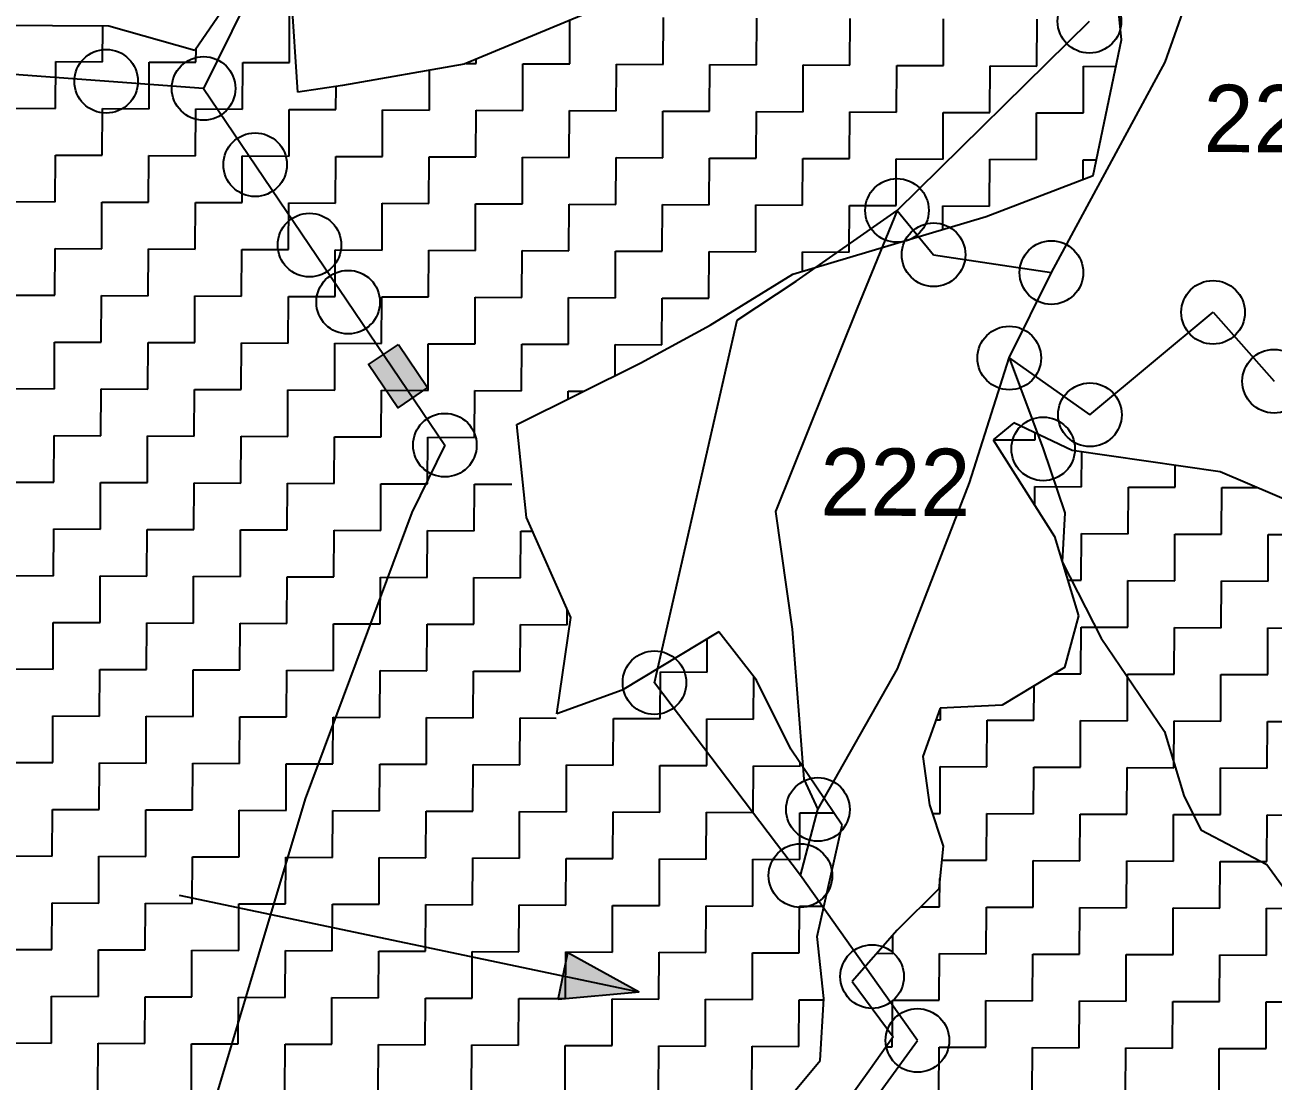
# Model space of a CAD drawing. Header units: metres. Extents: x 281411 to 286097, y 2026212 to 2030446.
# Drawn here: x 283669.4 to 284017.9, y 2028983.5 to 2029278.3 of the extents above; entities that cross this region are included whole.
import ezdxf
from ezdxf.enums import TextEntityAlignment as Align

# ---------------------------------------------------------------- set-up
doc = ezdxf.new("R2010")
doc.units = ezdxf.units.M
for name, color, linetype in [('POLY_HATCH', 12, 'Continuous'), ('POLY_PARCEL', 6, 'Continuous'), ('TEXT_PARCEL', 7, 'Continuous')]:
    doc.layers.add(name, color=color, linetype=linetype)
doc.styles.add('TEXT_MAP', font='')
doc.styles.get('TEXT_MAP').set_extended_font_data('Kruti Dev 050')

msp = doc.modelspace()

# ---------------------------------------------------------------- hatches: boundary and pattern name
msp.add_hatch(color=256).paths.add_polyline_path([(283773.52, 2029171.48), (283781.84, 2029177.11), (283773.7, 2029189.14), (283765.38, 2029183.51)])
h = msp.add_hatch(color=256)
h.paths.add_polyline_path([(283819.64, 2029012.79), (283818.27, 2029006.27), (283840.95, 2029008.31)])
h.paths.add_polyline_path([(283840.95, 2029008.31), (283821.01, 2029019.31), (283819.64, 2029012.79)])

# ---------------------------------------------------------------- linework, layer by layer
msp.add_lwpolyline([(283773.7, 2029189.14), (283781.84, 2029177.11), (283773.52, 2029171.48), (283765.38, 2029183.51)], close=True)
for points in [[(283840.95, 2029008.31), (283712.56, 2029035.29)], [(283818.27, 2029006.27), (283821.01, 2029019.31)], [(283840.95, 2029008.31), (283821.01, 2029019.31)], [(283840.95, 2029008.31), (283818.27, 2029006.27)]]:
    msp.add_lwpolyline(points)
for centre in [(283966.67, 2029279.34), (283692.08, 2029262.59), (283719.29, 2029260.6), (283733.69, 2029239.31), (283912.93, 2029226.55), (283748.86, 2029216.88), (283923.15, 2029214.18), (283956.05, 2029209.19), (283759.65, 2029200.94), (284001.19, 2029198.1), (283944.28, 2029185.35), (284018.23, 2029178.86), (283966.81, 2029169.5), (283786.66, 2029161.02), (283953.75, 2029159.98), (283845.2, 2029094.72), (283890.84, 2029059.33), (283885.96, 2029040.87), (283905.97, 2029012.69), (283918.64, 2028994.85)]:
    msp.add_circle(centre, 8.88)
at = {"layer": 'POLY_HATCH'}
for p, q in [((283975.63, 2029274.12), (283971.95, 2029310.67)), ((283735.2, 2029298.01), (283716.8, 2029271.18)), ((283745.6, 2029259.51), (283743.8, 2029286.44)), ((283828.64, 2029282.55), (283792.02, 2029267.34)), ((283692.78, 2029278.02), (283656.23, 2029278.18)), ((283716.8, 2029271.18), (283692.78, 2029278.02)), ((283967.67, 2029236.28), (283975.63, 2029274.12)), ((283792.02, 2029267.34), (283758.12, 2029261.38)), ((283758.12, 2029261.38), (283745.6, 2029259.51)), ((283937.8, 2029224.88), (283967.67, 2029236.28)), ((283883.86, 2029208.78), (283937.8, 2029224.88)), ((283860.72, 2029194.47), (283883.86, 2029208.78)), ((283841.43, 2029183.98), (283860.72, 2029194.47)), ((283806.73, 2029166.83), (283841.43, 2029183.98)), ((283809.49, 2029140.86), (283806.73, 2029166.83)), ((283945.55, 2029167.26), (283939.76, 2029162.47)), ((283961.87, 2029159.49), (283945.55, 2029167.26)), ((283939.76, 2029162.47), (283956.95, 2029135.48)), ((284003.2, 2029153.54), (283961.87, 2029159.49)), ((284039.68, 2029137.99), (284003.2, 2029153.54)), ((283821.87, 2029112.93), (283809.49, 2029140.86)), ((283956.95, 2029135.48), (283963.59, 2029113.34)), ((283963.59, 2029113.34), (283959.67, 2029098.93)), ((283817.9, 2029086.03), (283821.87, 2029112.93)), ((283863.21, 2029108.89), (283836.21, 2029092.67)), ((283873.73, 2029095.39), (283863.21, 2029108.89)), ((283959.67, 2029098.93), (283942.31, 2029088.44)), ((283836.21, 2029092.67), (283817.9, 2029086.03)), ((283883.27, 2029076.12), (283873.73, 2029095.39)), ((283924.99, 2029087.56), (283920.12, 2029074.12)), ((283942.31, 2029088.44), (283924.99, 2029087.56)), ((283897.6, 2029054.9), (283883.27, 2029076.12)), ((283920.12, 2029074.12), (283921.99, 2029060.65)), ((283921.99, 2029060.65), (283925.78, 2029049.1)), ((283890.64, 2029023.87), (283897.6, 2029054.9)), ((283925.78, 2029049.1), (283924.58, 2029037.17)), ((283924.58, 2029037.17), (283912.99, 2029025.68)), ((283892.48, 2029006.56), (283890.64, 2029023.87)), ((283912.99, 2029025.68), (283900.42, 2029011.32)), ((283900.42, 2029011.32), (283911.89, 2028995.88)), ((283891.44, 2028989.26), (283892.48, 2029006.56)), ((283911.89, 2028995.88), (283905.11, 2028986.3)), ((283882.74, 2028978.73), (283891.44, 2028989.26)), ((283905.11, 2028986.3), (283887.69, 2028962.35))]:
    msp.add_line(p, q, dxfattribs=at)
at = {"layer": 'POLY_HATCH', "linetype": 'Continuous'}
for p, q in [((283743.25, 2029267.79), (283743.31, 2029280.84)), ((283691.07, 2029268.03), (283691.11, 2029278.02)), ((283821.53, 2029267.44), (283821.58, 2029279.62)), ((283847.62, 2029267.32), (283847.68, 2029280.37)), ((283873.71, 2029267.21), (283873.77, 2029280.25)), ((283899.8, 2029267.09), (283899.86, 2029280.13)), ((283925.9, 2029266.97), (283925.96, 2029280.02)), ((283951.99, 2029266.85), (283952.05, 2029279.9)), ((283717.16, 2029267.91), (283717.18, 2029271.73)), ((283677.96, 2029255.04), (283678.02, 2029268.09)), ((283678.02, 2029268.09), (283691.07, 2029268.03)), ((283704.06, 2029254.93), (283704.12, 2029267.97)), ((283704.12, 2029267.97), (283717.16, 2029267.91)), ((283730.15, 2029254.81), (283730.21, 2029267.85)), ((283730.21, 2029267.85), (283743.25, 2029267.79)), ((283792.59, 2029267.57), (283795.44, 2029267.56)), ((283795.44, 2029267.56), (283795.44, 2029268.76)), ((283808.42, 2029254.45), (283808.48, 2029267.5)), ((283808.48, 2029267.5), (283821.53, 2029267.44)), ((283834.52, 2029254.34), (283834.57, 2029267.38)), ((283834.57, 2029267.38), (283847.62, 2029267.32)), ((283860.61, 2029254.22), (283860.67, 2029267.26)), ((283860.67, 2029267.26), (283873.71, 2029267.21)), ((283886.7, 2029254.1), (283886.76, 2029267.15)), ((283886.76, 2029267.15), (283899.8, 2029267.09)), ((283912.79, 2029253.98), (283912.85, 2029267.03)), ((283912.85, 2029267.03), (283925.9, 2029266.97)), ((283938.88, 2029253.87), (283938.94, 2029266.91)), ((283938.94, 2029266.91), (283951.99, 2029266.85)), ((283964.98, 2029253.75), (283965.03, 2029266.79)), ((283965.03, 2029266.79), (283974.08, 2029266.75)), ((283782.33, 2029254.57), (283782.38, 2029265.64)), ((283756.24, 2029254.69), (283756.27, 2029261.05)), ((283664.92, 2029255.1), (283677.96, 2029255.04)), ((283690.95, 2029241.94), (283691.01, 2029254.98)), ((283691.01, 2029254.98), (283704.06, 2029254.93)), ((283717.04, 2029241.82), (283717.1, 2029254.87)), ((283717.1, 2029254.87), (283730.15, 2029254.81)), ((283743.14, 2029241.7), (283743.19, 2029254.75)), ((283743.19, 2029254.75), (283756.24, 2029254.69)), ((283769.23, 2029241.59), (283769.29, 2029254.63)), ((283769.29, 2029254.63), (283782.33, 2029254.57)), ((283795.32, 2029241.47), (283795.38, 2029254.51)), ((283795.38, 2029254.51), (283808.42, 2029254.45)), ((283821.41, 2029241.35), (283821.47, 2029254.4)), ((283821.47, 2029254.4), (283834.52, 2029254.34)), ((283847.5, 2029241.23), (283847.56, 2029254.28)), ((283847.56, 2029254.28), (283860.61, 2029254.22)), ((283873.6, 2029241.11), (283873.65, 2029254.16)), ((283873.65, 2029254.16), (283886.7, 2029254.1)), ((283899.69, 2029241), (283899.75, 2029254.04)), ((283899.75, 2029254.04), (283912.79, 2029253.98)), ((283925.78, 2029240.88), (283925.84, 2029253.92)), ((283925.84, 2029253.92), (283938.88, 2029253.87)), ((283951.87, 2029240.76), (283951.93, 2029253.81)), ((283951.93, 2029253.81), (283964.98, 2029253.75)), ((283677.85, 2029228.95), (283677.91, 2029242)), ((283677.91, 2029242), (283690.95, 2029241.94)), ((283703.94, 2029228.83), (283704, 2029241.88)), ((283704, 2029241.88), (283717.04, 2029241.82)), ((283730.03, 2029228.72), (283730.09, 2029241.76)), ((283730.09, 2029241.76), (283743.14, 2029241.7)), ((283756.12, 2029228.6), (283756.18, 2029241.64)), ((283756.18, 2029241.64), (283769.23, 2029241.59)), ((283782.21, 2029228.48), (283782.27, 2029241.53)), ((283782.27, 2029241.53), (283795.32, 2029241.47)), ((283808.31, 2029228.36), (283808.37, 2029241.41)), ((283808.37, 2029241.41), (283821.41, 2029241.35)), ((283834.4, 2029228.24), (283834.46, 2029241.29)), ((283834.46, 2029241.29), (283847.5, 2029241.23)), ((283860.49, 2029228.13), (283860.55, 2029241.17)), ((283860.55, 2029241.17), (283873.6, 2029241.11)), ((283886.58, 2029228.01), (283886.64, 2029241.05)), ((283886.64, 2029241.05), (283899.69, 2029241)), ((283912.67, 2029227.89), (283912.73, 2029240.94)), ((283912.73, 2029240.94), (283925.78, 2029240.88)), ((283938.77, 2029227.77), (283938.83, 2029240.82)), ((283938.83, 2029240.82), (283951.87, 2029240.76)), ((283964.89, 2029235.22), (283964.92, 2029240.7)), ((283964.92, 2029240.7), (283968.6, 2029240.68)), ((283664.8, 2029229.01), (283677.85, 2029228.95)), ((283690.83, 2029215.85), (283690.89, 2029228.89)), ((283690.89, 2029228.89), (283703.94, 2029228.83)), ((283716.93, 2029215.73), (283716.98, 2029228.77)), ((283716.98, 2029228.77), (283730.03, 2029228.72)), ((283743.02, 2029215.61), (283743.08, 2029228.66)), ((283743.08, 2029228.66), (283756.12, 2029228.6)), ((283769.11, 2029215.49), (283769.17, 2029228.54)), ((283769.17, 2029228.54), (283782.21, 2029228.48)), ((283795.2, 2029215.38), (283795.26, 2029228.42)), ((283795.26, 2029228.42), (283808.31, 2029228.36)), ((283821.29, 2029215.26), (283821.35, 2029228.3)), ((283821.35, 2029228.3), (283834.4, 2029228.24)), ((283847.39, 2029215.14), (283847.44, 2029228.19)), ((283847.44, 2029228.19), (283860.49, 2029228.13)), ((283873.48, 2029215.02), (283873.54, 2029228.07)), ((283873.54, 2029228.07), (283886.58, 2029228.01)), ((283899.57, 2029214.9), (283899.63, 2029227.95)), ((283899.63, 2029227.95), (283912.67, 2029227.89)), ((283925.69, 2029221.27), (283925.72, 2029227.83)), ((283925.72, 2029227.83), (283938.77, 2029227.77)), ((283677.73, 2029202.86), (283677.79, 2029215.91)), ((283677.79, 2029215.91), (283690.83, 2029215.85)), ((283703.82, 2029202.74), (283703.88, 2029215.79)), ((283703.88, 2029215.79), (283716.93, 2029215.73)), ((283729.91, 2029202.62), (283729.97, 2029215.67)), ((283729.97, 2029215.67), (283743.02, 2029215.61)), ((283756, 2029202.51), (283756.06, 2029215.55)), ((283756.06, 2029215.55), (283769.11, 2029215.49)), ((283782.1, 2029202.39), (283782.16, 2029215.43)), ((283782.16, 2029215.43), (283795.2, 2029215.38)), ((283808.19, 2029202.27), (283808.25, 2029215.32)), ((283808.25, 2029215.32), (283821.29, 2029215.26)), ((283834.28, 2029202.15), (283834.34, 2029215.2)), ((283834.34, 2029215.2), (283847.39, 2029215.14)), ((283860.37, 2029202.03), (283860.43, 2029215.08)), ((283860.43, 2029215.08), (283873.48, 2029215.02)), ((283886.5, 2029209.57), (283886.52, 2029214.96)), ((283886.52, 2029214.96), (283899.57, 2029214.9)), ((283664.68, 2029202.92), (283677.73, 2029202.86)), ((283690.72, 2029189.75), (283690.77, 2029202.8)), ((283690.77, 2029202.8), (283703.82, 2029202.74)), ((283716.81, 2029189.64), (283716.87, 2029202.68)), ((283716.87, 2029202.68), (283729.91, 2029202.62)), ((283742.9, 2029189.52), (283742.96, 2029202.56)), ((283742.96, 2029202.56), (283756, 2029202.51)), ((283768.99, 2029189.4), (283769.05, 2029202.45)), ((283769.05, 2029202.45), (283782.1, 2029202.39)), ((283795.08, 2029189.28), (283795.14, 2029202.33)), ((283795.14, 2029202.33), (283808.19, 2029202.27)), ((283821.18, 2029189.17), (283821.23, 2029202.21)), ((283821.23, 2029202.21), (283834.28, 2029202.15)), ((283847.27, 2029189.05), (283847.33, 2029202.09)), ((283847.33, 2029202.09), (283860.37, 2029202.03)), ((283677.61, 2029176.77), (283677.67, 2029189.81)), ((283677.67, 2029189.81), (283690.72, 2029189.75)), ((283703.7, 2029176.65), (283703.76, 2029189.7)), ((283703.76, 2029189.7), (283716.81, 2029189.64)), ((283729.79, 2029176.53), (283729.85, 2029189.58)), ((283729.85, 2029189.58), (283742.9, 2029189.52)), ((283755.89, 2029176.41), (283755.95, 2029189.46)), ((283755.95, 2029189.46), (283768.99, 2029189.4)), ((283781.98, 2029176.3), (283782.04, 2029189.34)), ((283782.04, 2029189.34), (283795.08, 2029189.28)), ((283808.07, 2029176.18), (283808.13, 2029189.22)), ((283808.13, 2029189.22), (283821.18, 2029189.17)), ((283834.18, 2029180.4), (283834.22, 2029189.11)), ((283834.22, 2029189.11), (283847.27, 2029189.05)), ((283664.56, 2029176.83), (283677.61, 2029176.77)), ((283690.6, 2029163.66), (283690.66, 2029176.71)), ((283690.66, 2029176.71), (283703.7, 2029176.65)), ((283716.69, 2029163.54), (283716.75, 2029176.59)), ((283716.75, 2029176.59), (283729.79, 2029176.53)), ((283742.78, 2029163.43), (283742.84, 2029176.47)), ((283742.84, 2029176.47), (283755.89, 2029176.41)), ((283768.87, 2029163.31), (283768.93, 2029176.36)), ((283768.93, 2029176.36), (283781.98, 2029176.3)), ((283794.97, 2029163.19), (283795.02, 2029176.24)), ((283795.02, 2029176.24), (283808.07, 2029176.18)), ((283821.11, 2029173.94), (283821.12, 2029176.12)), ((283821.12, 2029176.12), (283825.49, 2029176.1)), ((283677.49, 2029150.68), (283677.55, 2029163.72)), ((283677.55, 2029163.72), (283690.6, 2029163.66)), ((283703.58, 2029150.56), (283703.64, 2029163.6)), ((283703.64, 2029163.6), (283716.69, 2029163.54)), ((283729.68, 2029150.44), (283729.74, 2029163.49)), ((283729.74, 2029163.49), (283742.78, 2029163.43)), ((283755.77, 2029150.32), (283755.83, 2029163.37)), ((283755.83, 2029163.37), (283768.87, 2029163.31)), ((283781.86, 2029150.2), (283781.92, 2029163.25)), ((283781.92, 2029163.25), (283794.97, 2029163.19)), ((283939.84, 2029162.54), (283951.52, 2029162.48)), ((283951.52, 2029162.48), (283951.53, 2029164.41)), ((283964.5, 2029149.38), (283964.55, 2029159.11)), ((283990.6, 2029149.26), (283990.62, 2029155.35)), ((283664.45, 2029150.73), (283677.49, 2029150.68)), ((283690.48, 2029137.57), (283690.54, 2029150.62)), ((283690.54, 2029150.62), (283703.58, 2029150.56)), ((283716.57, 2029137.45), (283716.63, 2029150.5)), ((283716.63, 2029150.5), (283729.68, 2029150.44)), ((283742.66, 2029137.34), (283742.72, 2029150.38)), ((283742.72, 2029150.38), (283755.77, 2029150.32)), ((283768.76, 2029137.22), (283768.81, 2029150.26)), ((283768.81, 2029150.26), (283781.86, 2029150.2)), ((283794.85, 2029137.1), (283794.91, 2029150.15)), ((283794.91, 2029150.15), (283805.4, 2029150.1)), ((283951.43, 2029144.14), (283951.46, 2029149.44)), ((283951.46, 2029149.44), (283964.5, 2029149.38)), ((283977.49, 2029136.27), (283977.55, 2029149.32)), ((283977.55, 2029149.32), (283990.6, 2029149.26)), ((284003.58, 2029136.16), (284003.64, 2029149.2)), ((284003.64, 2029149.2), (284013.48, 2029149.16)), ((283677.38, 2029124.58), (283677.43, 2029137.63)), ((283677.43, 2029137.63), (283690.48, 2029137.57)), ((283703.47, 2029124.47), (283703.53, 2029137.51)), ((283703.53, 2029137.51), (283716.57, 2029137.45)), ((283729.56, 2029124.35), (283729.62, 2029137.39)), ((283729.62, 2029137.39), (283742.66, 2029137.34)), ((283755.65, 2029124.23), (283755.71, 2029137.28)), ((283755.71, 2029137.28), (283768.76, 2029137.22)), ((283781.74, 2029124.11), (283781.8, 2029137.16)), ((283781.8, 2029137.16), (283794.85, 2029137.1)), ((283807.83, 2029123.99), (283807.89, 2029137.04)), ((283807.89, 2029137.04), (283811.19, 2029137.03)), ((283964.39, 2029123.29), (283964.45, 2029136.33)), ((283964.45, 2029136.33), (283977.49, 2029136.27)), ((283990.48, 2029123.17), (283990.54, 2029136.22)), ((283990.54, 2029136.22), (284003.58, 2029136.16)), ((284016.57, 2029123.05), (284016.63, 2029136.1)), ((284016.63, 2029136.1), (284029.68, 2029136.04)), ((283664.33, 2029124.64), (283677.38, 2029124.58)), ((283690.36, 2029111.48), (283690.42, 2029124.52)), ((283690.42, 2029124.52), (283703.47, 2029124.47)), ((283716.45, 2029111.36), (283716.51, 2029124.41)), ((283716.51, 2029124.41), (283729.56, 2029124.35)), ((283742.55, 2029111.24), (283742.6, 2029124.29)), ((283742.6, 2029124.29), (283755.65, 2029124.23)), ((283768.64, 2029111.13), (283768.7, 2029124.17)), ((283768.7, 2029124.17), (283781.74, 2029124.11)), ((283794.73, 2029111.01), (283794.79, 2029124.05)), ((283794.79, 2029124.05), (283807.83, 2029123.99)), ((283960.6, 2029123.3), (283964.39, 2029123.29)), ((283977.37, 2029110.18), (283977.43, 2029123.23)), ((283977.43, 2029123.23), (283990.48, 2029123.17)), ((284003.47, 2029110.06), (284003.52, 2029123.11)), ((284003.52, 2029123.11), (284016.57, 2029123.05)), ((283820.82, 2029110.89), (283820.84, 2029115.25)), ((283677.26, 2029098.49), (283677.32, 2029111.54)), ((283677.32, 2029111.54), (283690.36, 2029111.48)), ((283703.35, 2029098.37), (283703.41, 2029111.42)), ((283703.41, 2029111.42), (283716.45, 2029111.36)), ((283729.44, 2029098.26), (283729.5, 2029111.3)), ((283729.5, 2029111.3), (283742.55, 2029111.24)), ((283755.53, 2029098.14), (283755.59, 2029111.18)), ((283755.59, 2029111.18), (283768.64, 2029111.13)), ((283781.63, 2029098.02), (283781.68, 2029111.07)), ((283781.68, 2029111.07), (283794.73, 2029111.01)), ((283807.72, 2029097.9), (283807.78, 2029110.95)), ((283807.78, 2029110.95), (283820.82, 2029110.89)), ((283964.27, 2029097.2), (283964.33, 2029110.24)), ((283964.33, 2029110.24), (283977.37, 2029110.18)), ((283990.36, 2029097.08), (283990.42, 2029110.12)), ((283990.42, 2029110.12), (284003.47, 2029110.06)), ((284016.45, 2029096.96), (284016.51, 2029110.01)), ((284016.51, 2029110.01), (284029.56, 2029109.95)), ((283859.9, 2029097.67), (283859.94, 2029106.93)), ((283664.21, 2029098.55), (283677.26, 2029098.49)), ((283690.24, 2029085.39), (283690.3, 2029098.43)), ((283690.3, 2029098.43), (283703.35, 2029098.37)), ((283716.34, 2029085.27), (283716.4, 2029098.31)), ((283716.4, 2029098.31), (283729.44, 2029098.26)), ((283742.43, 2029085.15), (283742.49, 2029098.2)), ((283742.49, 2029098.2), (283755.53, 2029098.14)), ((283768.52, 2029085.03), (283768.58, 2029098.08)), ((283768.58, 2029098.08), (283781.63, 2029098.02)), ((283794.61, 2029084.92), (283794.67, 2029097.96)), ((283794.67, 2029097.96), (283807.72, 2029097.9)), ((283846.8, 2029084.68), (283846.86, 2029097.73)), ((283846.86, 2029097.73), (283859.9, 2029097.67)), ((283872.89, 2029084.56), (283872.94, 2029096.4)), ((283956.85, 2029097.23), (283964.27, 2029097.2)), ((283977.26, 2029084.09), (283977.31, 2029097.14)), ((283977.31, 2029097.14), (283990.36, 2029097.08)), ((284003.35, 2029083.97), (284003.41, 2029097.02)), ((284003.41, 2029097.02), (284016.45, 2029096.96)), ((283951.16, 2029084.21), (283951.21, 2029093.82)), ((283677.14, 2029072.4), (283677.2, 2029085.45)), ((283677.2, 2029085.45), (283690.24, 2029085.39)), ((283925.07, 2029084.33), (283925.09, 2029087.56)), ((283703.23, 2029072.28), (283703.29, 2029085.33)), ((283703.29, 2029085.33), (283716.34, 2029085.27)), ((283729.32, 2029072.16), (283729.38, 2029085.21)), ((283729.38, 2029085.21), (283742.43, 2029085.15)), ((283755.42, 2029072.05), (283755.47, 2029085.09)), ((283755.47, 2029085.09), (283768.52, 2029085.03)), ((283781.51, 2029071.93), (283781.57, 2029084.97)), ((283781.57, 2029084.97), (283794.61, 2029084.92)), ((283807.6, 2029071.81), (283807.66, 2029084.86)), ((283807.66, 2029084.86), (283817.72, 2029084.81)), ((283833.69, 2029071.69), (283833.75, 2029084.74)), ((283833.75, 2029084.74), (283846.8, 2029084.68)), ((283859.78, 2029071.57), (283859.84, 2029084.62)), ((283859.84, 2029084.62), (283872.89, 2029084.56)), ((283923.83, 2029084.33), (283925.07, 2029084.33)), ((283938.06, 2029071.22), (283938.12, 2029084.27)), ((283938.12, 2029084.27), (283951.16, 2029084.21)), ((283964.15, 2029071.1), (283964.21, 2029084.15)), ((283964.21, 2029084.15), (283977.26, 2029084.09)), ((283990.24, 2029070.99), (283990.3, 2029084.03)), ((283990.3, 2029084.03), (284003.35, 2029083.97)), ((284016.34, 2029070.87), (284016.39, 2029083.91)), ((284016.39, 2029083.91), (284029.44, 2029083.86)), ((283664.09, 2029072.46), (283677.14, 2029072.4)), ((283690.13, 2029059.29), (283690.19, 2029072.34)), ((283690.19, 2029072.34), (283703.23, 2029072.28)), ((283716.22, 2029059.18), (283716.28, 2029072.22)), ((283716.28, 2029072.22), (283729.32, 2029072.16)), ((283742.31, 2029059.06), (283742.37, 2029072.11)), ((283742.37, 2029072.11), (283755.42, 2029072.05)), ((283768.4, 2029058.94), (283768.46, 2029071.99)), ((283768.46, 2029071.99), (283781.51, 2029071.93)), ((283794.49, 2029058.82), (283794.55, 2029071.87)), ((283794.55, 2029071.87), (283807.6, 2029071.81)), ((283820.59, 2029058.71), (283820.65, 2029071.75)), ((283820.65, 2029071.75), (283833.69, 2029071.69)), ((283846.68, 2029058.59), (283846.74, 2029071.63)), ((283846.74, 2029071.63), (283859.78, 2029071.57)), ((283872.77, 2029058.47), (283872.83, 2029071.52)), ((283872.83, 2029071.52), (283885.88, 2029071.46)), ((283885.88, 2029071.46), (283885.88, 2029072.25)), ((283924.95, 2029058.23), (283925.01, 2029071.28)), ((283925.01, 2029071.28), (283938.06, 2029071.22)), ((283951.05, 2029058.12), (283951.11, 2029071.16)), ((283951.11, 2029071.16), (283964.15, 2029071.1)), ((283977.14, 2029058), (283977.2, 2029071.04)), ((283977.2, 2029071.04), (283990.24, 2029070.99)), ((284003.23, 2029057.88), (284003.29, 2029070.93)), ((284003.29, 2029070.93), (284016.34, 2029070.87)), ((283677.02, 2029046.31), (283677.08, 2029059.35)), ((283677.08, 2029059.35), (283690.13, 2029059.29)), ((283703.11, 2029046.19), (283703.17, 2029059.24)), ((283703.17, 2029059.24), (283716.22, 2029059.18)), ((283729.21, 2029046.07), (283729.26, 2029059.12)), ((283729.26, 2029059.12), (283742.31, 2029059.06)), ((283755.3, 2029045.95), (283755.36, 2029059)), ((283755.36, 2029059), (283768.4, 2029058.94)), ((283781.39, 2029045.84), (283781.45, 2029058.88)), ((283781.45, 2029058.88), (283794.49, 2029058.82)), ((283807.48, 2029045.72), (283807.54, 2029058.76)), ((283807.54, 2029058.76), (283820.59, 2029058.71)), ((283833.57, 2029045.6), (283833.63, 2029058.65)), ((283833.63, 2029058.65), (283846.68, 2029058.59)), ((283859.67, 2029045.48), (283859.72, 2029058.53)), ((283859.72, 2029058.53), (283872.77, 2029058.47)), ((283885.76, 2029045.37), (283885.82, 2029058.41)), ((283885.82, 2029058.41), (283895.26, 2029058.37)), ((283922.78, 2029058.24), (283924.95, 2029058.23)), ((283937.94, 2029045.13), (283938, 2029058.18)), ((283938, 2029058.18), (283951.05, 2029058.12)), ((283964.03, 2029045.01), (283964.09, 2029058.06)), ((283964.09, 2029058.06), (283977.14, 2029058)), ((283990.13, 2029044.89), (283990.18, 2029057.94)), ((283990.18, 2029057.94), (284003.23, 2029057.88)), ((284016.22, 2029044.78), (284016.28, 2029057.82)), ((284016.28, 2029057.82), (284029.32, 2029057.76)), ((283663.98, 2029046.37), (283677.02, 2029046.31)), ((283690.01, 2029033.2), (283690.07, 2029046.25)), ((283690.07, 2029046.25), (283703.11, 2029046.19)), ((283716.1, 2029033.08), (283716.16, 2029046.13)), ((283716.16, 2029046.13), (283729.21, 2029046.07)), ((283742.19, 2029032.97), (283742.25, 2029046.01)), ((283742.25, 2029046.01), (283755.3, 2029045.95)), ((283768.28, 2029032.85), (283768.34, 2029045.9)), ((283768.34, 2029045.9), (283781.39, 2029045.84)), ((283794.38, 2029032.73), (283794.44, 2029045.78)), ((283794.44, 2029045.78), (283807.48, 2029045.72)), ((283820.47, 2029032.61), (283820.53, 2029045.66)), ((283820.53, 2029045.66), (283833.57, 2029045.6)), ((283846.56, 2029032.5), (283846.62, 2029045.54)), ((283846.62, 2029045.54), (283859.67, 2029045.48)), ((283872.65, 2029032.38), (283872.71, 2029045.42)), ((283872.71, 2029045.42), (283885.76, 2029045.37)), ((283925.39, 2029045.19), (283937.94, 2029045.13)), ((283950.93, 2029032.02), (283950.99, 2029045.07)), ((283950.99, 2029045.07), (283964.03, 2029045.01)), ((283977.02, 2029031.91), (283977.08, 2029044.95)), ((283977.08, 2029044.95), (283990.13, 2029044.89)), ((284003.11, 2029031.79), (284003.17, 2029044.83)), ((284003.17, 2029044.83), (284016.22, 2029044.78)), ((283924.84, 2029032.14), (283924.87, 2029040.07)), ((283676.9, 2029020.22), (283676.96, 2029033.26)), ((283676.96, 2029033.26), (283690.01, 2029033.2)), ((283703, 2029020.1), (283703.05, 2029033.14)), ((283703.05, 2029033.14), (283716.1, 2029033.08)), ((283729.09, 2029019.98), (283729.15, 2029033.03)), ((283729.15, 2029033.03), (283742.19, 2029032.97)), ((283755.18, 2029019.86), (283755.24, 2029032.91)), ((283755.24, 2029032.91), (283768.28, 2029032.85)), ((283781.27, 2029019.74), (283781.33, 2029032.79)), ((283781.33, 2029032.79), (283794.38, 2029032.73)), ((283807.36, 2029019.63), (283807.42, 2029032.67)), ((283807.42, 2029032.67), (283820.47, 2029032.61)), ((283833.46, 2029019.51), (283833.51, 2029032.55)), ((283833.51, 2029032.55), (283846.56, 2029032.5)), ((283859.55, 2029019.39), (283859.61, 2029032.44)), ((283859.61, 2029032.44), (283872.65, 2029032.38)), ((283885.64, 2029019.27), (283885.7, 2029032.32)), ((283885.7, 2029032.32), (283892.53, 2029032.29)), ((283919.53, 2029032.17), (283924.84, 2029032.14)), ((283937.82, 2029019.04), (283937.88, 2029032.08)), ((283937.88, 2029032.08), (283950.93, 2029032.02)), ((283963.92, 2029018.92), (283963.97, 2029031.97)), ((283963.97, 2029031.97), (283977.02, 2029031.91)), ((283990.01, 2029018.8), (283990.07, 2029031.85)), ((283990.07, 2029031.85), (284003.11, 2029031.79)), ((284016.1, 2029018.68), (284016.16, 2029031.73)), ((284016.16, 2029031.73), (284029.2, 2029031.67)), ((283911.73, 2029019.16), (283911.75, 2029024.28)), ((283663.86, 2029020.27), (283676.9, 2029020.22)), ((283689.89, 2029007.11), (283689.95, 2029020.16)), ((283689.95, 2029020.16), (283703, 2029020.1)), ((283715.98, 2029006.99), (283716.04, 2029020.04)), ((283716.04, 2029020.04), (283729.09, 2029019.98)), ((283742.07, 2029006.88), (283742.13, 2029019.92)), ((283742.13, 2029019.92), (283755.18, 2029019.86)), ((283768.17, 2029006.76), (283768.23, 2029019.8)), ((283768.23, 2029019.8), (283781.27, 2029019.74)), ((283794.26, 2029006.64), (283794.32, 2029019.69)), ((283794.32, 2029019.69), (283807.36, 2029019.63)), ((283820.35, 2029006.52), (283820.41, 2029019.57)), ((283820.41, 2029019.57), (283833.46, 2029019.51)), ((283846.44, 2029006.4), (283846.5, 2029019.45)), ((283846.5, 2029019.45), (283859.55, 2029019.39)), ((283872.53, 2029006.29), (283872.59, 2029019.33)), ((283872.59, 2029019.33), (283885.64, 2029019.27)), ((283907.29, 2029019.18), (283911.73, 2029019.16)), ((283924.72, 2029006.05), (283924.78, 2029019.1)), ((283924.78, 2029019.1), (283937.82, 2029019.04)), ((283950.81, 2029005.93), (283950.87, 2029018.98)), ((283950.87, 2029018.98), (283963.92, 2029018.92)), ((283976.9, 2029005.81), (283976.96, 2029018.86)), ((283976.96, 2029018.86), (283990.01, 2029018.8)), ((284002.99, 2029005.7), (284003.05, 2029018.74)), ((284003.05, 2029018.74), (284016.1, 2029018.68)), ((283676.79, 2028994.12), (283676.84, 2029007.17)), ((283676.84, 2029007.17), (283689.89, 2029007.11)), ((283702.88, 2028994.01), (283702.94, 2029007.05)), ((283702.94, 2029007.05), (283715.98, 2029006.99)), ((283728.97, 2028993.89), (283729.03, 2029006.93)), ((283729.03, 2029006.93), (283742.07, 2029006.88)), ((283755.06, 2028993.77), (283755.12, 2029006.82)), ((283755.12, 2029006.82), (283768.17, 2029006.76)), ((283781.15, 2028993.65), (283781.21, 2029006.7)), ((283781.21, 2029006.7), (283794.26, 2029006.64)), ((283807.25, 2028993.53), (283807.3, 2029006.58)), ((283807.3, 2029006.58), (283820.35, 2029006.52)), ((283833.34, 2028993.42), (283833.4, 2029006.46)), ((283833.4, 2029006.46), (283846.44, 2029006.4)), ((283859.43, 2028993.3), (283859.49, 2029006.34)), ((283859.49, 2029006.34), (283872.53, 2029006.29)), ((283885.52, 2028993.18), (283885.58, 2029006.23)), ((283885.58, 2029006.23), (283892.46, 2029006.2)), ((283911.63, 2028996.24), (283911.67, 2029006.11)), ((283911.67, 2029006.11), (283924.72, 2029006.05)), ((283937.71, 2028992.95), (283937.76, 2029005.99)), ((283937.76, 2029005.99), (283950.81, 2029005.93)), ((283963.8, 2028992.83), (283963.86, 2029005.87)), ((283963.86, 2029005.87), (283976.9, 2029005.81)), ((283989.89, 2028992.71), (283989.95, 2029005.76)), ((283989.95, 2029005.76), (284002.99, 2029005.7)), ((284015.98, 2028992.59), (284016.04, 2029005.64)), ((284016.04, 2029005.64), (284029.09, 2029005.58)), ((283911.61, 2028993.06), (283911.62, 2028995.51)), ((283663.74, 2028994.18), (283676.79, 2028994.12)), ((283689.77, 2028981.02), (283689.83, 2028994.06)), ((283689.83, 2028994.06), (283702.88, 2028994.01)), ((283715.87, 2028980.9), (283715.92, 2028993.95)), ((283715.92, 2028993.95), (283728.97, 2028993.89)), ((283741.96, 2028980.78), (283742.02, 2028993.83)), ((283742.02, 2028993.83), (283755.06, 2028993.77)), ((283768.05, 2028980.67), (283768.11, 2028993.71)), ((283768.11, 2028993.71), (283781.15, 2028993.65)), ((283794.14, 2028980.55), (283794.2, 2028993.59)), ((283794.2, 2028993.59), (283807.25, 2028993.53)), ((283820.23, 2028980.43), (283820.29, 2028993.48)), ((283820.29, 2028993.48), (283833.34, 2028993.42)), ((283846.32, 2028980.31), (283846.38, 2028993.36)), ((283846.38, 2028993.36), (283859.43, 2028993.3)), ((283872.42, 2028980.19), (283872.48, 2028993.24)), ((283872.48, 2028993.24), (283885.52, 2028993.18)), ((283909.9, 2028993.07), (283911.61, 2028993.06)), ((283924.6, 2028979.96), (283924.66, 2028993)), ((283924.66, 2028993), (283937.71, 2028992.95)), ((283950.69, 2028979.84), (283950.75, 2028992.89)), ((283950.75, 2028992.89), (283963.8, 2028992.83)), ((283976.78, 2028979.72), (283976.84, 2028992.77)), ((283976.84, 2028992.77), (283989.89, 2028992.71)), ((284002.88, 2028979.6), (284002.94, 2028992.65)), ((284002.94, 2028992.65), (284015.98, 2028992.59))]:
    msp.add_line(p, q, dxfattribs=at)
at = {"layer": 'POLY_PARCEL'}
for p, q in [((283987.83, 2029267.93), (284004.6, 2029315.4)), ((283731.04, 2029284.51), (283719.29, 2029260.6)), ((283912.93, 2029226.55), (283966.67, 2029279.34)), ((283719.29, 2029260.6), (283602.44, 2029269.14)), ((283956.05, 2029209.19), (283987.83, 2029267.93)), ((283719.29, 2029260.6), (283786.66, 2029161.02)), ((283884.76, 2029206.82), (283912.93, 2029226.55)), ((283912.93, 2029226.55), (283901.85, 2029199.22)), ((283912.93, 2029226.55), (283923.15, 2029214.18)), ((283923.15, 2029214.18), (283956.05, 2029209.19)), ((283944.28, 2029185.35), (283956.05, 2029209.19)), ((283868.27, 2029195.94), (283884.76, 2029206.82)), ((283901.85, 2029199.22), (283878.99, 2029142.49)), ((283966.81, 2029169.5), (284001.19, 2029198.1)), ((284001.19, 2029198.1), (284018.23, 2029178.86)), ((283845.2, 2029094.72), (283868.27, 2029195.94)), ((283933.16, 2029150.49), (283944.28, 2029185.35)), ((283944.28, 2029185.35), (283953.75, 2029159.98)), ((283944.28, 2029185.35), (283966.81, 2029169.5)), ((283786.66, 2029161.02), (283777.45, 2029142.23)), ((283953.75, 2029159.98), (283959.84, 2029142.15)), ((283913.06, 2029098.54), (283933.16, 2029150.49)), ((283777.45, 2029142.23), (283747.63, 2029062.26)), ((283878.99, 2029142.49), (283883.63, 2029109.61)), ((283959.84, 2029142.15), (283959.09, 2029128.46)), ((283959.09, 2029128.46), (283969.95, 2029107.19)), ((283883.63, 2029109.61), (283886.87, 2029067.83)), ((283969.95, 2029107.19), (283987.65, 2029081.09)), ((283890.84, 2029059.33), (283913.06, 2029098.54)), ((283885.96, 2029040.87), (283845.2, 2029094.72)), ((283987.65, 2029081.09), (283993.05, 2029063.27)), ((283886.87, 2029067.83), (283890.84, 2029059.33)), ((283747.63, 2029062.26), (283720.51, 2028972.01)), ((283993.05, 2029063.27), (283997.8, 2029053.66)), ((283885.96, 2029040.87), (283890.84, 2029059.33)), ((283997.8, 2029053.66), (284016.25, 2029043.99)), ((284016.25, 2029043.99), (284039.4, 2029011.71)), ((283918.64, 2028994.85), (283885.96, 2029040.87)), ((283857.98, 2028911.6), (283918.64, 2028994.85))]:
    msp.add_line(p, q, dxfattribs=at)

# ---------------------------------------------------------------- texts
at = {"layer": 'TEXT_PARCEL', "style": 'TEXT_MAP'}
for s, p in [('221', (284019.46, 2029242.76)), ('222', (283912.44, 2029141.3))]:
    msp.add_text(s, height=18.786, rotation=359.7413, dxfattribs=at).set_placement(p, align=Align.CENTER)

doc.saveas('drawing.dxf')
